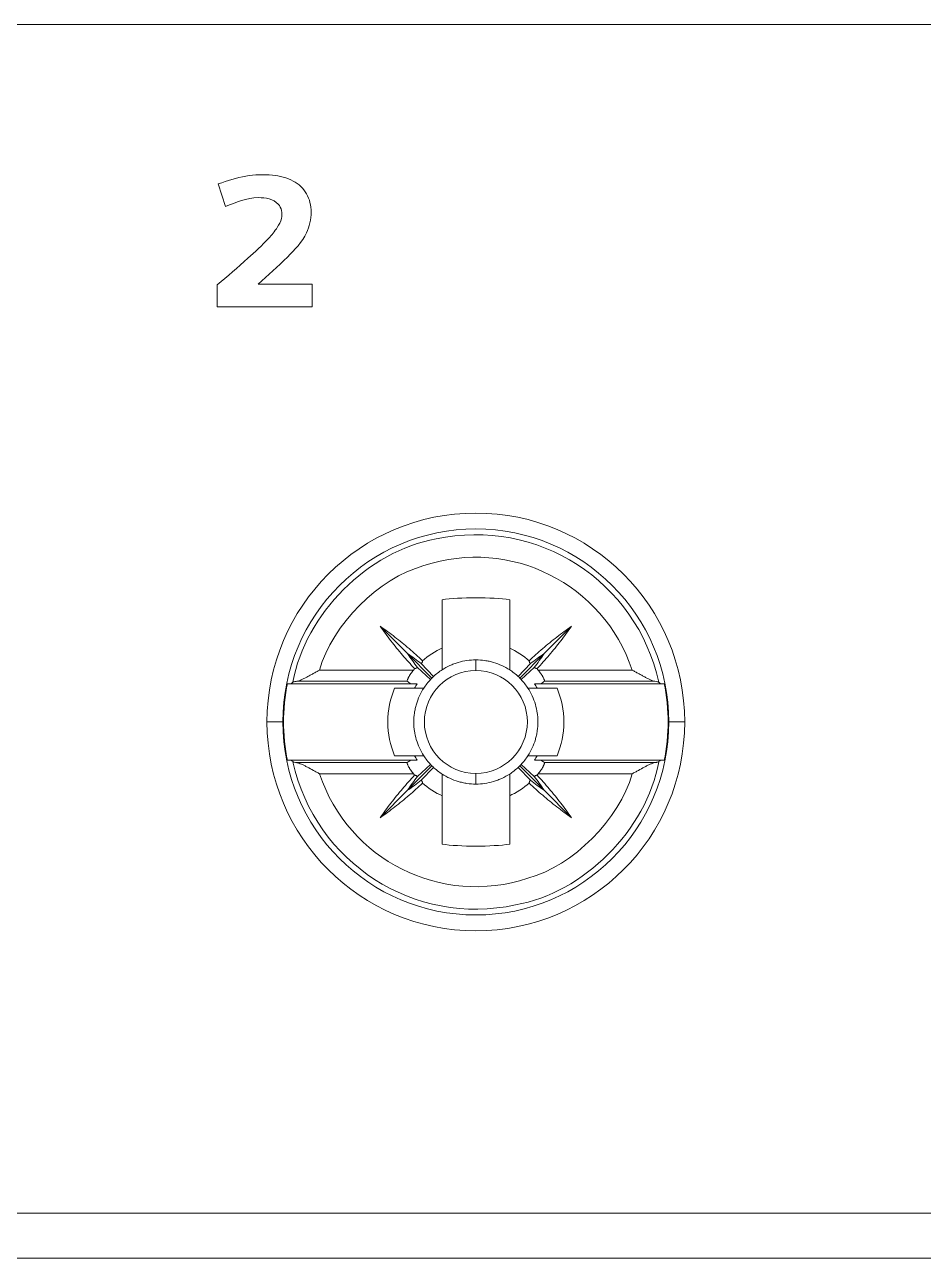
# Model space of a CAD drawing. Header units: millimetres. Extents: x 4137 to 6698, y 1400 to 3585.
# Drawn here: x 4582.92 to 4598.85, y 2776.75 to 2798.61 of the extents above; entities that cross this region are included whole.
import ezdxf

# ---------------------------------------------------------------- set-up
doc = ezdxf.new("R2010")
doc.units = ezdxf.units.MM
doc.layers.add('000-PI-Oprema', color=30, linetype='Continuous', lineweight=5)

msp = doc.modelspace()

# ---------------------------------------------------------------- linework, layer by layer
at = {"layer": '000-PI-Oprema', "color": 0, "linetype": 'ByBlock', "lineweight": 0, "ltscale": 0.25}
for p, q in [((4599.77, 2798.607), (4564.365, 2798.607)), ((4586.484, 2795.384), (4586.354, 2795.786)), ((4586.354, 2795.786), (4586.484, 2795.384)), ((4586.334, 2793.606), (4586.334, 2793.996)), ((4587.06, 2794.012), (4588.019, 2794.012)), ((4588.019, 2794.012), (4588.019, 2793.606)), ((4588.019, 2793.606), (4586.334, 2793.606)), ((4586.334, 2793.606), (4588.019, 2793.606)), ((4590.319, 2788.419), (4590.319, 2787.561)), ((4591.519, 2788.419), (4591.519, 2787.561)), ((4589.221, 2787.952), (4589.709, 2787.465)), ((4592.128, 2787.465), (4592.616, 2787.952)), ((4589.709, 2787.465), (4590.141, 2787.033)), ((4590.919, 2787.355), (4590.919, 2787.167)), ((4591.697, 2787.033), (4592.128, 2787.465)), ((4588.15, 2787.174), (4589.814, 2787.174)), ((4590.115, 2787.006), (4589.885, 2787.221)), ((4589.952, 2787.289), (4590.168, 2787.059)), ((4591.67, 2787.059), (4591.885, 2787.289)), ((4591.952, 2787.221), (4591.722, 2787.006)), ((4592.023, 2787.174), (4593.688, 2787.174)), ((4587.642, 2786.93), (4589.762, 2786.93)), ((4589.704, 2786.975), (4587.746, 2786.975)), ((4592.075, 2786.93), (4594.195, 2786.93)), ((4594.091, 2786.975), (4592.133, 2786.975)), ((4589.833, 2786.855), (4589.479, 2786.855)), ((4592.358, 2786.855), (4592.005, 2786.855)), ((4587.218, 2786.255), (4587.5, 2786.255)), ((4587.512, 2786.255), (4587.5, 2786.255)), ((4594.325, 2786.255), (4594.337, 2786.255)), ((4594.619, 2786.255), (4594.337, 2786.255)), ((4589.479, 2785.655), (4589.833, 2785.655)), ((4592.005, 2785.655), (4592.358, 2785.655)), ((4587.642, 2785.58), (4589.762, 2785.58)), ((4589.704, 2785.535), (4587.746, 2785.535)), ((4589.709, 2785.045), (4590.141, 2785.477)), ((4589.885, 2785.289), (4590.115, 2785.504)), ((4590.168, 2785.451), (4589.952, 2785.221)), ((4591.885, 2785.221), (4591.67, 2785.451)), ((4591.697, 2785.477), (4592.128, 2785.045)), ((4591.722, 2785.504), (4591.952, 2785.289)), ((4592.075, 2785.58), (4594.195, 2785.58)), ((4594.091, 2785.535), (4592.133, 2785.535)), ((4588.15, 2785.335), (4589.814, 2785.335)), ((4590.919, 2785.155), (4590.919, 2785.343)), ((4592.023, 2785.335), (4593.688, 2785.335)), ((4589.221, 2784.558), (4589.709, 2785.045)), ((4590.319, 2784.949), (4590.319, 2784.091)), ((4591.519, 2784.949), (4591.519, 2784.091)), ((4592.128, 2785.045), (4592.616, 2784.558)), ((4582.568, 2777.554), (4599.77, 2777.554)), ((4599.77, 2776.754), (4582.568, 2776.754))]:
    msp.add_line(p, q, dxfattribs=at)
for points in [[(4586.354, 2795.786), (4586.516, 2795.84), (4586.678, 2795.895), (4586.845, 2795.924)], [(4586.845, 2795.924), (4586.998, 2795.95), (4587.156, 2795.956), (4587.313, 2795.94)], [(4587.313, 2795.94), (4587.442, 2795.927), (4587.571, 2795.9), (4587.684, 2795.837)], [(4587.684, 2795.837), (4587.78, 2795.784), (4587.864, 2795.706), (4587.918, 2795.612)], [(4587.065, 2795.543), (4586.854, 2795.539), (4586.669, 2795.461), (4586.484, 2795.384)], [(4587.417, 2795.427), (4587.334, 2795.518), (4587.195, 2795.544), (4587.065, 2795.543)], [(4587.918, 2795.612), (4587.974, 2795.515), (4587.999, 2795.4), (4588, 2795.286)], [(4587.476, 2795.315), (4587.466, 2795.357), (4587.445, 2795.395), (4587.417, 2795.427)], [(4587.474, 2795.174), (4587.485, 2795.22), (4587.488, 2795.269), (4587.476, 2795.315)], [(4588, 2795.286), (4588, 2795.159), (4587.971, 2795.033), (4587.918, 2794.92)], [(4587.245, 2794.821), (4587.302, 2794.882), (4587.356, 2794.945), (4587.401, 2795.015)], [(4587.401, 2795.015), (4587.433, 2795.064), (4587.46, 2795.117), (4587.474, 2795.174)], [(4586.88, 2794.469), (4587.006, 2794.582), (4587.129, 2794.697), (4587.245, 2794.821)], [(4587.918, 2794.92), (4587.841, 2794.756), (4587.713, 2794.619), (4587.581, 2794.49)], [(4586.334, 2793.996), (4586.518, 2794.152), (4586.701, 2794.308), (4586.88, 2794.469)], [(4587.581, 2794.49), (4587.411, 2794.322), (4587.236, 2794.167), (4587.06, 2794.012)], [(4590.214, 2789.496), (4592.004, 2789.884), (4593.77, 2788.749), (4594.159, 2786.959)], [(4589.999, 2789.024), (4591.528, 2789.532), (4593.18, 2788.704), (4593.688, 2787.174)], [(4587.678, 2786.959), (4587.885, 2788.16), (4589.014, 2789.288), (4590.214, 2789.496)], [(4588.15, 2787.174), (4588.367, 2787.976), (4589.198, 2788.806), (4589.999, 2789.024)], [(4590.319, 2788.419), (4590.629, 2788.468), (4591.208, 2788.468), (4591.519, 2788.419)], [(4589.221, 2787.952), (4589.311, 2787.89), (4589.398, 2787.825), (4589.483, 2787.759)], [(4589.415, 2787.691), (4589.349, 2787.776), (4589.284, 2787.863), (4589.221, 2787.952)], [(4592.354, 2787.759), (4592.44, 2787.825), (4592.527, 2787.89), (4592.616, 2787.952)], [(4592.616, 2787.952), (4592.553, 2787.863), (4592.489, 2787.776), (4592.422, 2787.691)], [(4589.619, 2787.439), (4589.549, 2787.521), (4589.481, 2787.605), (4589.415, 2787.691)], [(4589.483, 2787.759), (4589.569, 2787.693), (4589.653, 2787.624), (4589.735, 2787.555)], [(4592.103, 2787.555), (4592.185, 2787.624), (4592.269, 2787.693), (4592.354, 2787.759)], [(4592.422, 2787.691), (4592.356, 2787.605), (4592.288, 2787.521), (4592.218, 2787.439)], [(4589.834, 2787.199), (4589.761, 2787.277), (4589.689, 2787.357), (4589.619, 2787.439)], [(4589.709, 2787.465), (4589.737, 2787.423), (4589.766, 2787.382), (4589.795, 2787.341)], [(4589.709, 2787.465), (4589.751, 2787.437), (4589.792, 2787.408), (4589.832, 2787.378)], [(4589.735, 2787.555), (4589.817, 2787.484), (4589.897, 2787.413), (4589.976, 2787.34)], [(4589.832, 2787.378), (4589.873, 2787.349), (4589.913, 2787.319), (4589.952, 2787.289)], [(4590.319, 2787.561), (4590.219, 2787.52), (4590.054, 2787.414), (4589.976, 2787.34)], [(4590.761, 2787.343), (4590.709, 2787.336), (4590.657, 2787.325), (4590.607, 2787.309)], [(4590.919, 2787.355), (4590.865, 2787.355), (4590.813, 2787.352), (4590.761, 2787.343)], [(4591.077, 2787.343), (4591.025, 2787.352), (4590.972, 2787.355), (4590.919, 2787.355)], [(4591.155, 2787.329), (4591.129, 2787.335), (4591.104, 2787.34), (4591.077, 2787.343)], [(4591.862, 2787.34), (4591.783, 2787.414), (4591.619, 2787.52), (4591.519, 2787.561)], [(4591.862, 2787.34), (4591.94, 2787.413), (4592.021, 2787.484), (4592.103, 2787.555)], [(4592.005, 2787.378), (4591.964, 2787.349), (4591.925, 2787.319), (4591.885, 2787.289)], [(4592.218, 2787.439), (4592.148, 2787.357), (4592.077, 2787.277), (4592.003, 2787.199)], [(4592.128, 2787.465), (4592.087, 2787.437), (4592.045, 2787.408), (4592.005, 2787.378)], [(4592.128, 2787.465), (4592.101, 2787.423), (4592.072, 2787.382), (4592.042, 2787.341)], [(4588.037, 2787.112), (4588.055, 2787.123), (4588.075, 2787.133), (4588.093, 2787.143)], [(4588.093, 2787.143), (4588.113, 2787.154), (4588.131, 2787.164), (4588.15, 2787.174)], [(4589.814, 2787.174), (4589.796, 2787.154), (4589.78, 2787.132), (4589.765, 2787.111)], [(4589.795, 2787.341), (4589.824, 2787.301), (4589.854, 2787.261), (4589.885, 2787.221)], [(4589.834, 2787.199), (4589.829, 2787.192), (4589.819, 2787.181), (4589.814, 2787.174)], [(4589.841, 2787.2), (4589.839, 2787.199), (4589.836, 2787.199), (4589.834, 2787.199)], [(4589.849, 2787.202), (4589.846, 2787.201), (4589.844, 2787.2), (4589.841, 2787.2)], [(4589.857, 2787.205), (4589.854, 2787.203), (4589.852, 2787.203), (4589.849, 2787.202)], [(4589.865, 2787.208), (4589.862, 2787.207), (4589.86, 2787.205), (4589.857, 2787.205)], [(4589.874, 2787.214), (4589.871, 2787.212), (4589.868, 2787.21), (4589.865, 2787.208)], [(4589.885, 2787.221), (4589.881, 2787.219), (4589.878, 2787.216), (4589.874, 2787.214)], [(4589.96, 2787.299), (4589.958, 2787.296), (4589.955, 2787.293), (4589.952, 2787.289)], [(4589.965, 2787.309), (4589.964, 2787.305), (4589.962, 2787.303), (4589.96, 2787.299)], [(4589.969, 2787.317), (4589.968, 2787.314), (4589.967, 2787.312), (4589.965, 2787.309)], [(4589.972, 2787.325), (4589.971, 2787.322), (4589.97, 2787.32), (4589.969, 2787.317)], [(4590.168, 2787.059), (4590.203, 2787.094), (4590.276, 2787.151), (4590.319, 2787.177)], [(4590.458, 2787.254), (4590.41, 2787.232), (4590.364, 2787.206), (4590.319, 2787.177)], [(4590.531, 2787.284), (4590.506, 2787.275), (4590.482, 2787.265), (4590.458, 2787.254)], [(4590.607, 2787.309), (4590.581, 2787.302), (4590.556, 2787.294), (4590.531, 2787.284)], [(4591.232, 2787.309), (4591.207, 2787.316), (4591.181, 2787.323), (4591.155, 2787.329)], [(4591.38, 2787.254), (4591.332, 2787.276), (4591.283, 2787.294), (4591.232, 2787.309)], [(4591.519, 2787.177), (4591.474, 2787.206), (4591.428, 2787.232), (4591.38, 2787.254)], [(4591.67, 2787.059), (4591.635, 2787.094), (4591.561, 2787.151), (4591.519, 2787.177)], [(4591.864, 2787.332), (4591.863, 2787.335), (4591.862, 2787.337), (4591.862, 2787.34)], [(4591.866, 2787.325), (4591.865, 2787.327), (4591.864, 2787.329), (4591.864, 2787.332)], [(4591.868, 2787.317), (4591.867, 2787.32), (4591.866, 2787.322), (4591.866, 2787.325)], [(4591.872, 2787.309), (4591.87, 2787.312), (4591.869, 2787.314), (4591.868, 2787.317)], [(4591.878, 2787.299), (4591.876, 2787.303), (4591.874, 2787.305), (4591.872, 2787.309)], [(4591.885, 2787.289), (4591.882, 2787.293), (4591.88, 2787.296), (4591.878, 2787.299)], [(4592.042, 2787.341), (4592.013, 2787.301), (4591.983, 2787.261), (4591.952, 2787.221)], [(4591.963, 2787.214), (4591.96, 2787.216), (4591.957, 2787.219), (4591.952, 2787.221)], [(4591.972, 2787.209), (4591.969, 2787.21), (4591.966, 2787.212), (4591.963, 2787.214)], [(4591.981, 2787.205), (4591.978, 2787.205), (4591.975, 2787.207), (4591.972, 2787.209)], [(4591.988, 2787.202), (4591.986, 2787.203), (4591.983, 2787.203), (4591.981, 2787.205)], [(4591.996, 2787.2), (4591.993, 2787.2), (4591.991, 2787.201), (4591.988, 2787.202)], [(4592.003, 2787.199), (4592.001, 2787.199), (4591.999, 2787.199), (4591.996, 2787.2)], [(4592.023, 2787.174), (4592.019, 2787.181), (4592.009, 2787.192), (4592.003, 2787.199)], [(4592.072, 2787.111), (4592.057, 2787.132), (4592.041, 2787.154), (4592.023, 2787.174)], [(4593.688, 2787.174), (4593.706, 2787.164), (4593.725, 2787.154), (4593.744, 2787.143)], [(4593.744, 2787.143), (4593.763, 2787.133), (4593.782, 2787.123), (4593.8, 2787.112)], [(4587.58, 2786.93), (4587.54, 2786.758), (4587.507, 2786.431), (4587.512, 2786.255)], [(4587.678, 2786.959), (4587.682, 2786.962), (4587.689, 2786.965), (4587.701, 2786.968)], [(4587.701, 2786.968), (4587.707, 2786.969), (4587.713, 2786.97), (4587.72, 2786.972)], [(4587.72, 2786.972), (4587.728, 2786.973), (4587.737, 2786.974), (4587.746, 2786.975)], [(4587.746, 2786.975), (4587.757, 2786.977), (4587.769, 2786.98), (4587.782, 2786.984)], [(4587.873, 2787.024), (4587.89, 2787.032), (4587.907, 2787.041), (4587.925, 2787.051)], [(4587.925, 2787.051), (4587.943, 2787.061), (4587.962, 2787.07), (4587.98, 2787.081)], [(4587.98, 2787.081), (4587.999, 2787.091), (4588.017, 2787.101), (4588.037, 2787.112)], [(4589.703, 2786.983), (4589.702, 2786.979), (4589.703, 2786.977), (4589.704, 2786.975)], [(4589.706, 2786.999), (4589.704, 2786.993), (4589.703, 2786.987), (4589.703, 2786.983)], [(4589.704, 2786.975), (4589.714, 2786.968), (4589.724, 2786.96), (4589.733, 2786.953)], [(4589.71, 2787.009), (4589.708, 2787.006), (4589.707, 2787.002), (4589.706, 2786.999)], [(4589.714, 2787.021), (4589.712, 2787.017), (4589.711, 2787.013), (4589.71, 2787.009)], [(4589.72, 2787.034), (4589.718, 2787.03), (4589.716, 2787.025), (4589.714, 2787.021)], [(4589.728, 2787.048), (4589.725, 2787.044), (4589.722, 2787.039), (4589.72, 2787.034)], [(4589.733, 2786.953), (4589.743, 2786.945), (4589.753, 2786.937), (4589.762, 2786.93)], [(4589.878, 2786.93), (4589.865, 2786.912), (4589.843, 2786.875), (4589.833, 2786.855)], [(4589.997, 2786.855), (4590.022, 2786.897), (4590.08, 2786.971), (4590.115, 2787.006)], [(4590.141, 2787.033), (4590.134, 2787.026), (4590.121, 2787.013), (4590.115, 2787.006)], [(4590.168, 2787.059), (4590.161, 2787.052), (4590.147, 2787.039), (4590.141, 2787.033)], [(4591.697, 2787.033), (4591.69, 2787.039), (4591.677, 2787.052), (4591.67, 2787.059)], [(4591.722, 2787.006), (4591.716, 2787.013), (4591.703, 2787.026), (4591.697, 2787.033)], [(4591.841, 2786.855), (4591.815, 2786.897), (4591.757, 2786.971), (4591.722, 2787.006)], [(4592.005, 2786.855), (4591.994, 2786.875), (4591.972, 2786.912), (4591.96, 2786.93)], [(4592.083, 2787.095), (4592.079, 2787.1), (4592.076, 2787.106), (4592.072, 2787.111)], [(4592.093, 2787.079), (4592.09, 2787.084), (4592.086, 2787.089), (4592.083, 2787.095)], [(4592.102, 2787.063), (4592.099, 2787.068), (4592.096, 2787.073), (4592.093, 2787.079)], [(4592.11, 2787.048), (4592.107, 2787.053), (4592.105, 2787.058), (4592.102, 2787.063)], [(4592.123, 2787.021), (4592.12, 2787.029), (4592.115, 2787.038), (4592.11, 2787.048)], [(4592.128, 2787.009), (4592.127, 2787.013), (4592.125, 2787.017), (4592.123, 2787.021)], [(4592.132, 2786.999), (4592.131, 2787.001), (4592.129, 2787.005), (4592.128, 2787.009)], [(4593.8, 2787.112), (4593.819, 2787.102), (4593.838, 2787.092), (4593.857, 2787.081)], [(4593.857, 2787.081), (4593.875, 2787.071), (4593.893, 2787.061), (4593.911, 2787.052)], [(4593.911, 2787.052), (4593.929, 2787.042), (4593.946, 2787.033), (4593.963, 2787.025)], [(4593.963, 2787.025), (4593.98, 2787.017), (4593.996, 2787.008), (4594.012, 2787.001)], [(4594.012, 2787.001), (4594.027, 2786.995), (4594.042, 2786.989), (4594.055, 2786.984)], [(4594.055, 2786.984), (4594.068, 2786.98), (4594.081, 2786.977), (4594.091, 2786.975)], [(4594.091, 2786.975), (4594.11, 2786.973), (4594.125, 2786.97), (4594.137, 2786.968)], [(4594.137, 2786.968), (4594.142, 2786.966), (4594.147, 2786.965), (4594.151, 2786.964)], [(4594.151, 2786.964), (4594.155, 2786.962), (4594.157, 2786.961), (4594.159, 2786.959)], [(4594.177, 2786.945), (4594.171, 2786.95), (4594.165, 2786.955), (4594.159, 2786.959)], [(4594.195, 2786.93), (4594.189, 2786.935), (4594.183, 2786.94), (4594.177, 2786.945)], [(4594.325, 2786.255), (4594.331, 2786.431), (4594.298, 2786.758), (4594.258, 2786.93)], [(4589.92, 2786.716), (4589.898, 2786.669), (4589.88, 2786.619), (4589.865, 2786.569)], [(4589.997, 2786.855), (4589.967, 2786.811), (4589.942, 2786.764), (4589.92, 2786.716)], [(4591.918, 2786.716), (4591.896, 2786.764), (4591.87, 2786.811), (4591.841, 2786.855)], [(4591.973, 2786.567), (4591.959, 2786.617), (4591.94, 2786.667), (4591.918, 2786.716)], [(4589.845, 2786.492), (4589.839, 2786.465), (4589.834, 2786.439), (4589.83, 2786.413)], [(4589.854, 2786.53), (4589.851, 2786.517), (4589.847, 2786.504), (4589.845, 2786.492)], [(4589.865, 2786.569), (4589.861, 2786.556), (4589.857, 2786.543), (4589.854, 2786.53)], [(4592.008, 2786.412), (4592, 2786.465), (4591.988, 2786.516), (4591.973, 2786.567)], [(4587.512, 2786.255), (4587.507, 2786.079), (4587.54, 2785.752), (4587.58, 2785.58)], [(4592.016, 2786.333), (4592.014, 2786.36), (4592.011, 2786.386), (4592.008, 2786.412)], [(4594.258, 2785.58), (4594.298, 2785.752), (4594.331, 2786.079), (4594.325, 2786.255)], [(4589.821, 2786.177), (4589.823, 2786.151), (4589.826, 2786.124), (4589.83, 2786.097)], [(4589.83, 2786.097), (4589.838, 2786.045), (4589.849, 2785.993), (4589.864, 2785.943)], [(4591.993, 2786.019), (4591.999, 2786.044), (4592.003, 2786.071), (4592.007, 2786.097)], [(4589.864, 2785.943), (4589.879, 2785.893), (4589.898, 2785.843), (4589.92, 2785.795)], [(4591.917, 2785.794), (4591.939, 2785.842), (4591.958, 2785.891), (4591.973, 2785.942)], [(4591.973, 2785.942), (4591.977, 2785.954), (4591.98, 2785.967), (4591.983, 2785.98)], [(4591.983, 2785.98), (4591.987, 2785.993), (4591.99, 2786.006), (4591.993, 2786.019)], [(4589.833, 2785.655), (4589.843, 2785.635), (4589.865, 2785.599), (4589.878, 2785.58)], [(4589.92, 2785.795), (4589.942, 2785.746), (4589.967, 2785.7), (4589.997, 2785.655)], [(4590.115, 2785.504), (4590.08, 2785.539), (4590.022, 2785.612), (4589.997, 2785.655)], [(4591.722, 2785.504), (4591.757, 2785.539), (4591.815, 2785.612), (4591.841, 2785.655)], [(4591.841, 2785.655), (4591.87, 2785.7), (4591.895, 2785.746), (4591.917, 2785.794)], [(4591.96, 2785.58), (4591.972, 2785.599), (4591.994, 2785.635), (4592.005, 2785.655)], [(4587.642, 2785.58), (4587.648, 2785.575), (4587.654, 2785.57), (4587.66, 2785.566)], [(4587.66, 2785.566), (4587.666, 2785.56), (4587.672, 2785.555), (4587.678, 2785.55)], [(4591.623, 2783.015), (4589.834, 2782.626), (4588.067, 2783.761), (4587.678, 2785.55)], [(4587.687, 2785.546), (4587.683, 2785.548), (4587.68, 2785.549), (4587.678, 2785.55)], [(4587.701, 2785.542), (4587.695, 2785.544), (4587.69, 2785.545), (4587.687, 2785.546)], [(4587.746, 2785.535), (4587.727, 2785.537), (4587.712, 2785.539), (4587.701, 2785.542)], [(4587.765, 2785.531), (4587.758, 2785.532), (4587.752, 2785.534), (4587.746, 2785.535)], [(4587.786, 2785.524), (4587.779, 2785.527), (4587.772, 2785.529), (4587.765, 2785.531)], [(4587.832, 2785.506), (4587.816, 2785.513), (4587.8, 2785.519), (4587.786, 2785.524)], [(4587.882, 2785.482), (4587.864, 2785.49), (4587.848, 2785.499), (4587.832, 2785.506)], [(4587.907, 2785.468), (4587.899, 2785.473), (4587.89, 2785.477), (4587.882, 2785.482)], [(4587.933, 2785.455), (4587.924, 2785.459), (4587.916, 2785.464), (4587.907, 2785.468)], [(4588.04, 2785.396), (4588.004, 2785.416), (4587.969, 2785.436), (4587.933, 2785.455)], [(4588.095, 2785.366), (4588.076, 2785.376), (4588.058, 2785.386), (4588.04, 2785.396)], [(4589.704, 2785.535), (4589.703, 2785.533), (4589.702, 2785.531), (4589.703, 2785.527)], [(4589.703, 2785.527), (4589.703, 2785.525), (4589.703, 2785.523), (4589.703, 2785.52)], [(4589.703, 2785.52), (4589.704, 2785.517), (4589.705, 2785.515), (4589.706, 2785.512)], [(4589.733, 2785.557), (4589.724, 2785.55), (4589.714, 2785.542), (4589.704, 2785.535)], [(4589.706, 2785.512), (4589.707, 2785.508), (4589.708, 2785.505), (4589.709, 2785.501)], [(4589.709, 2785.501), (4589.711, 2785.497), (4589.712, 2785.493), (4589.714, 2785.489)], [(4589.714, 2785.489), (4589.718, 2785.481), (4589.722, 2785.472), (4589.728, 2785.462)], [(4589.728, 2785.462), (4589.73, 2785.457), (4589.733, 2785.452), (4589.736, 2785.447)], [(4589.762, 2785.58), (4589.753, 2785.572), (4589.743, 2785.565), (4589.733, 2785.557)], [(4589.736, 2785.447), (4589.739, 2785.442), (4589.741, 2785.437), (4589.745, 2785.431)], [(4589.745, 2785.431), (4589.748, 2785.426), (4589.751, 2785.421), (4589.755, 2785.415)], [(4589.755, 2785.415), (4589.758, 2785.411), (4589.762, 2785.405), (4589.765, 2785.4)], [(4589.765, 2785.4), (4589.78, 2785.377), (4589.796, 2785.356), (4589.814, 2785.335)], [(4590.115, 2785.504), (4590.121, 2785.497), (4590.134, 2785.484), (4590.141, 2785.477)], [(4590.141, 2785.477), (4590.147, 2785.47), (4590.161, 2785.457), (4590.168, 2785.451)], [(4590.319, 2785.333), (4590.276, 2785.359), (4590.203, 2785.417), (4590.168, 2785.451)], [(4591.519, 2785.333), (4591.561, 2785.359), (4591.635, 2785.417), (4591.67, 2785.451)], [(4594.159, 2785.55), (4593.952, 2784.351), (4592.823, 2783.222), (4591.623, 2783.015)], [(4591.67, 2785.451), (4591.677, 2785.457), (4591.69, 2785.47), (4591.697, 2785.477)], [(4591.697, 2785.477), (4591.703, 2785.484), (4591.716, 2785.497), (4591.722, 2785.504)], [(4592.023, 2785.335), (4592.041, 2785.356), (4592.057, 2785.377), (4592.072, 2785.4)], [(4592.072, 2785.4), (4592.079, 2785.41), (4592.086, 2785.421), (4592.093, 2785.431)], [(4592.093, 2785.431), (4592.099, 2785.442), (4592.105, 2785.452), (4592.11, 2785.462)], [(4592.11, 2785.462), (4592.113, 2785.467), (4592.115, 2785.472), (4592.117, 2785.476)], [(4592.117, 2785.476), (4592.119, 2785.481), (4592.121, 2785.485), (4592.123, 2785.489)], [(4592.123, 2785.489), (4592.125, 2785.493), (4592.127, 2785.497), (4592.128, 2785.501)], [(4592.128, 2785.501), (4592.129, 2785.505), (4592.131, 2785.508), (4592.132, 2785.511)], [(4592.132, 2785.511), (4592.134, 2785.518), (4592.135, 2785.523), (4592.135, 2785.527)], [(4592.135, 2785.527), (4592.135, 2785.531), (4592.134, 2785.533), (4592.133, 2785.535)], [(4593.798, 2785.396), (4593.779, 2785.386), (4593.761, 2785.376), (4593.743, 2785.366)], [(4593.904, 2785.455), (4593.869, 2785.436), (4593.833, 2785.416), (4593.798, 2785.396)], [(4593.931, 2785.468), (4593.922, 2785.464), (4593.913, 2785.459), (4593.904, 2785.455)], [(4593.956, 2785.482), (4593.948, 2785.477), (4593.939, 2785.473), (4593.931, 2785.468)], [(4594.006, 2785.506), (4593.99, 2785.499), (4593.973, 2785.49), (4593.956, 2785.482)], [(4594.091, 2785.535), (4594.079, 2785.533), (4594.066, 2785.53), (4594.052, 2785.524)], [(4594.117, 2785.539), (4594.109, 2785.537), (4594.101, 2785.536), (4594.091, 2785.535)], [(4594.137, 2785.542), (4594.131, 2785.541), (4594.124, 2785.539), (4594.117, 2785.539)], [(4594.159, 2785.55), (4594.156, 2785.548), (4594.148, 2785.545), (4594.137, 2785.542)], [(4594.159, 2785.55), (4594.165, 2785.555), (4594.171, 2785.56), (4594.177, 2785.566)], [(4594.177, 2785.566), (4594.183, 2785.57), (4594.189, 2785.575), (4594.195, 2785.58)], [(4588.122, 2785.351), (4588.113, 2785.355), (4588.104, 2785.361), (4588.095, 2785.366)], [(4588.136, 2785.343), (4588.131, 2785.346), (4588.127, 2785.348), (4588.122, 2785.351)], [(4588.15, 2785.335), (4588.145, 2785.338), (4588.141, 2785.34), (4588.136, 2785.343)], [(4591.838, 2783.486), (4590.309, 2782.978), (4588.658, 2783.807), (4588.15, 2785.335)], [(4589.619, 2785.071), (4589.689, 2785.153), (4589.761, 2785.233), (4589.834, 2785.312)], [(4589.976, 2785.17), (4589.897, 2785.097), (4589.817, 2785.025), (4589.735, 2784.956)], [(4589.814, 2785.335), (4589.819, 2785.329), (4589.829, 2785.318), (4589.834, 2785.312)], [(4589.832, 2785.131), (4589.873, 2785.16), (4589.913, 2785.191), (4589.952, 2785.221)], [(4589.834, 2785.312), (4589.836, 2785.311), (4589.839, 2785.311), (4589.841, 2785.311)], [(4589.857, 2785.306), (4589.86, 2785.304), (4589.863, 2785.303), (4589.865, 2785.302)], [(4589.865, 2785.302), (4589.868, 2785.3), (4589.871, 2785.298), (4589.874, 2785.296)], [(4589.874, 2785.296), (4589.878, 2785.294), (4589.881, 2785.292), (4589.885, 2785.289)], [(4589.965, 2785.202), (4589.967, 2785.198), (4589.968, 2785.196), (4589.969, 2785.193)], [(4589.969, 2785.193), (4589.97, 2785.191), (4589.971, 2785.188), (4589.972, 2785.185)], [(4589.972, 2785.185), (4589.973, 2785.183), (4589.974, 2785.18), (4589.974, 2785.178)], [(4589.974, 2785.178), (4589.975, 2785.176), (4589.975, 2785.173), (4589.976, 2785.17)], [(4589.976, 2785.17), (4590.054, 2785.096), (4590.219, 2784.99), (4590.319, 2784.949)], [(4590.319, 2785.333), (4590.364, 2785.304), (4590.41, 2785.278), (4590.457, 2785.257)], [(4590.457, 2785.257), (4590.505, 2785.235), (4590.554, 2785.216), (4590.605, 2785.201)], [(4590.605, 2785.201), (4590.63, 2785.193), (4590.656, 2785.187), (4590.682, 2785.181)], [(4590.682, 2785.181), (4590.708, 2785.176), (4590.734, 2785.171), (4590.76, 2785.167)], [(4590.76, 2785.167), (4590.813, 2785.159), (4590.865, 2785.155), (4590.919, 2785.155)], [(4591.231, 2785.2), (4591.256, 2785.208), (4591.281, 2785.216), (4591.306, 2785.226)], [(4591.306, 2785.226), (4591.331, 2785.236), (4591.356, 2785.245), (4591.38, 2785.256)], [(4591.38, 2785.256), (4591.428, 2785.278), (4591.474, 2785.304), (4591.519, 2785.333)], [(4591.519, 2784.949), (4591.619, 2784.99), (4591.783, 2785.096), (4591.862, 2785.17)], [(4593.688, 2785.335), (4593.47, 2784.534), (4592.639, 2783.704), (4591.838, 2783.486)], [(4591.862, 2785.17), (4591.862, 2785.173), (4591.863, 2785.176), (4591.864, 2785.178)], [(4592.103, 2784.956), (4592.021, 2785.025), (4591.94, 2785.097), (4591.862, 2785.17)], [(4591.864, 2785.178), (4591.864, 2785.18), (4591.865, 2785.183), (4591.866, 2785.185)], [(4591.866, 2785.185), (4591.866, 2785.188), (4591.867, 2785.191), (4591.868, 2785.193)], [(4591.868, 2785.193), (4591.869, 2785.196), (4591.871, 2785.199), (4591.872, 2785.202)], [(4591.872, 2785.202), (4591.874, 2785.205), (4591.876, 2785.207), (4591.878, 2785.211)], [(4591.878, 2785.211), (4591.88, 2785.214), (4591.882, 2785.218), (4591.885, 2785.221)], [(4592.005, 2785.131), (4591.964, 2785.16), (4591.925, 2785.191), (4591.885, 2785.221)], [(4591.952, 2785.289), (4591.957, 2785.292), (4591.96, 2785.294), (4591.963, 2785.296)], [(4591.963, 2785.296), (4591.966, 2785.298), (4591.969, 2785.3), (4591.972, 2785.302)], [(4591.972, 2785.302), (4591.975, 2785.303), (4591.978, 2785.304), (4591.981, 2785.306)], [(4591.981, 2785.306), (4591.983, 2785.306), (4591.986, 2785.308), (4591.988, 2785.309)], [(4591.988, 2785.309), (4591.991, 2785.309), (4591.993, 2785.31), (4591.996, 2785.311)], [(4591.996, 2785.311), (4591.999, 2785.311), (4592.001, 2785.311), (4592.003, 2785.312)], [(4592.003, 2785.312), (4592.009, 2785.318), (4592.019, 2785.329), (4592.023, 2785.335)], [(4592.003, 2785.312), (4592.077, 2785.233), (4592.148, 2785.153), (4592.218, 2785.071)], [(4593.715, 2785.351), (4593.706, 2785.346), (4593.697, 2785.34), (4593.688, 2785.335)], [(4593.743, 2785.366), (4593.734, 2785.361), (4593.725, 2785.356), (4593.715, 2785.351)], [(4589.415, 2784.819), (4589.481, 2784.905), (4589.549, 2784.989), (4589.619, 2785.071)], [(4589.735, 2784.956), (4589.653, 2784.886), (4589.569, 2784.817), (4589.483, 2784.751)], [(4589.709, 2785.045), (4589.751, 2785.074), (4589.792, 2785.102), (4589.832, 2785.131)], [(4592.128, 2785.045), (4592.087, 2785.074), (4592.045, 2785.102), (4592.005, 2785.131)], [(4592.354, 2784.751), (4592.269, 2784.817), (4592.185, 2784.886), (4592.103, 2784.956)], [(4592.218, 2785.071), (4592.288, 2784.989), (4592.356, 2784.905), (4592.422, 2784.819)], [(4589.221, 2784.558), (4589.284, 2784.647), (4589.349, 2784.734), (4589.415, 2784.819)], [(4589.483, 2784.751), (4589.398, 2784.685), (4589.311, 2784.62), (4589.221, 2784.558)], [(4592.616, 2784.558), (4592.527, 2784.62), (4592.44, 2784.685), (4592.354, 2784.751)], [(4592.422, 2784.819), (4592.489, 2784.734), (4592.553, 2784.647), (4592.616, 2784.558)], [(4591.519, 2784.091), (4591.208, 2784.043), (4590.629, 2784.043), (4590.319, 2784.091)]]:
    msp.add_open_spline(points, degree=3, dxfattribs=at)
for points, knots in [([(4594.619, 2786.255), (4594.619, 2788.299), (4592.963, 2789.955), (4590.919, 2789.955), (4588.875, 2789.955), (4587.218, 2788.299), (4587.218, 2786.255), (4587.218, 2784.212), (4588.875, 2782.555), (4590.919, 2782.555), (4592.963, 2782.555), (4594.619, 2784.212), (4594.619, 2786.255), (4594.619, 2786.255), (4594.619, 2786.255), (4594.619, 2786.255)], [0, 0, 0, 0, 1, 1, 1, 2, 2, 2, 3, 3, 3, 4, 4, 4, 5, 5, 5, 5]), ([(4594.337, 2786.255), (4594.337, 2788.143), (4592.807, 2789.674), (4590.919, 2789.674), (4589.031, 2789.674), (4587.5, 2788.143), (4587.5, 2786.255)], [0, 0, 0, 0, 1, 1, 1, 2, 2, 2, 2]), ([(4590.319, 2787.561), (4590.319, 2787.518), (4590.319, 2787.474), (4590.319, 2787.431), (4590.319, 2787.388), (4590.319, 2787.345), (4590.319, 2787.303), (4590.319, 2787.261), (4590.319, 2787.219), (4590.319, 2787.177)], [0, 0, 0, 0, 1, 1, 1, 2, 2, 2, 3, 3, 3, 3]), ([(4591.519, 2787.177), (4591.519, 2787.219), (4591.519, 2787.261), (4591.519, 2787.303), (4591.519, 2787.345), (4591.519, 2787.387), (4591.519, 2787.431), (4591.519, 2787.473), (4591.519, 2787.518), (4591.519, 2787.561)], [0, 0, 0, 0, 1, 1, 1, 2, 2, 2, 3, 3, 3, 3]), ([(4589.976, 2787.34), (4589.975, 2787.337), (4589.975, 2787.335), (4589.974, 2787.332), (4589.974, 2787.329), (4589.973, 2787.327), (4589.972, 2787.325)], [0, 0, 0, 0, 1, 1, 1, 2, 2, 2, 2]), ([(4590.919, 2785.343), (4590.415, 2785.343), (4590.007, 2785.752), (4590.007, 2786.255), (4590.007, 2786.759), (4590.415, 2787.167), (4590.919, 2787.167)], [0, 0, 0, 0, 1, 1, 1, 2, 2, 2, 2]), ([(4590.919, 2787.167), (4591.423, 2787.167), (4591.831, 2786.759), (4591.831, 2786.255), (4591.831, 2785.752), (4591.423, 2785.343), (4590.919, 2785.343)], [0, 0, 0, 0, 1, 1, 1, 2, 2, 2, 2]), ([(4587.642, 2786.93), (4587.635, 2786.93), (4587.628, 2786.93), (4587.621, 2786.93), (4587.614, 2786.93), (4587.607, 2786.93), (4587.601, 2786.93), (4587.594, 2786.93), (4587.587, 2786.93), (4587.58, 2786.93)], [0, 0, 0, 0, 1, 1, 1, 2, 2, 2, 3, 3, 3, 3]), ([(4587.678, 2786.959), (4587.672, 2786.955), (4587.666, 2786.95), (4587.66, 2786.945), (4587.654, 2786.94), (4587.648, 2786.935), (4587.642, 2786.93)], [0, 0, 0, 0, 1, 1, 1, 2, 2, 2, 2]), ([(4587.782, 2786.984), (4587.796, 2786.989), (4587.81, 2786.995), (4587.825, 2787.001), (4587.84, 2787.008), (4587.857, 2787.016), (4587.873, 2787.024)], [1, 1, 1, 1, 2, 2, 2, 3, 3, 3, 3]), ([(4589.765, 2787.111), (4589.758, 2787.1), (4589.751, 2787.089), (4589.745, 2787.079), (4589.739, 2787.068), (4589.733, 2787.058), (4589.728, 2787.048)], [1, 1, 1, 1, 2, 2, 2, 3, 3, 3, 3]), ([(4589.878, 2786.93), (4589.858, 2786.93), (4589.839, 2786.93), (4589.82, 2786.93), (4589.801, 2786.93), (4589.782, 2786.93), (4589.762, 2786.93)], [0, 0, 0, 0, 1, 1, 1, 2, 2, 2, 2]), ([(4592.075, 2786.93), (4592.056, 2786.93), (4592.036, 2786.93), (4592.017, 2786.93), (4591.998, 2786.93), (4591.979, 2786.93), (4591.96, 2786.93)], [0, 0, 0, 0, 1, 1, 1, 2, 2, 2, 2]), ([(4592.075, 2786.93), (4592.085, 2786.937), (4592.094, 2786.945), (4592.104, 2786.953), (4592.114, 2786.96), (4592.123, 2786.968), (4592.133, 2786.975)], [0, 0, 0, 0, 1, 1, 1, 2, 2, 2, 2]), ([(4592.133, 2786.975), (4592.134, 2786.977), (4592.135, 2786.979), (4592.135, 2786.983), (4592.135, 2786.985), (4592.134, 2786.987), (4592.134, 2786.99), (4592.134, 2786.993), (4592.133, 2786.995), (4592.132, 2786.999)], [0, 0, 0, 0, 1, 1, 1, 2, 2, 2, 3, 3, 3, 3]), ([(4594.258, 2786.93), (4594.251, 2786.93), (4594.244, 2786.93), (4594.237, 2786.93), (4594.23, 2786.93), (4594.223, 2786.93), (4594.216, 2786.93), (4594.209, 2786.93), (4594.202, 2786.93), (4594.195, 2786.93)], [0, 0, 0, 0, 1, 1, 1, 2, 2, 2, 3, 3, 3, 3]), ([(4589.479, 2786.855), (4589.402, 2786.669), (4589.36, 2786.462), (4589.36, 2786.255), (4589.36, 2786.048), (4589.402, 2785.841), (4589.479, 2785.655)], [0, 0, 0, 0, 1, 1, 1, 2, 2, 2, 2]), ([(4589.997, 2786.855), (4589.969, 2786.855), (4589.943, 2786.855), (4589.915, 2786.855), (4589.888, 2786.855), (4589.861, 2786.855), (4589.833, 2786.855)], [0, 0, 0, 0, 1, 1, 1, 2, 2, 2, 2]), ([(4592.005, 2786.855), (4591.977, 2786.855), (4591.95, 2786.855), (4591.922, 2786.855), (4591.895, 2786.855), (4591.868, 2786.855), (4591.841, 2786.855)], [0, 0, 0, 0, 1, 1, 1, 2, 2, 2, 2]), ([(4592.358, 2785.655), (4592.435, 2785.841), (4592.477, 2786.048), (4592.477, 2786.255), (4592.477, 2786.462), (4592.435, 2786.669), (4592.358, 2786.855)], [0, 0, 0, 0, 1, 1, 1, 2, 2, 2, 2]), ([(4587.5, 2786.255), (4587.5, 2784.367), (4589.031, 2782.836), (4590.919, 2782.836), (4592.807, 2782.836), (4594.337, 2784.367), (4594.337, 2786.255)], [0, 0, 0, 0, 1, 1, 1, 2, 2, 2, 2]), ([(4589.83, 2786.413), (4589.823, 2786.361), (4589.819, 2786.309), (4589.819, 2786.256), (4589.819, 2786.23), (4589.82, 2786.204), (4589.821, 2786.177)], [5, 5, 5, 5, 6, 6, 6, 7, 7, 7, 7]), ([(4592.007, 2786.097), (4592.015, 2786.149), (4592.019, 2786.202), (4592.019, 2786.254), (4592.019, 2786.28), (4592.018, 2786.307), (4592.016, 2786.333)], [5, 5, 5, 5, 6, 6, 6, 7, 7, 7, 7]), ([(4589.833, 2785.655), (4589.861, 2785.655), (4589.888, 2785.655), (4589.915, 2785.655), (4589.943, 2785.655), (4589.969, 2785.655), (4589.997, 2785.655)], [0, 0, 0, 0, 1, 1, 1, 2, 2, 2, 2]), ([(4591.841, 2785.655), (4591.868, 2785.655), (4591.895, 2785.655), (4591.922, 2785.655), (4591.95, 2785.655), (4591.977, 2785.655), (4592.005, 2785.655)], [0, 0, 0, 0, 1, 1, 1, 2, 2, 2, 2]), ([(4587.58, 2785.58), (4587.587, 2785.58), (4587.594, 2785.58), (4587.601, 2785.58), (4587.607, 2785.58), (4587.614, 2785.58), (4587.621, 2785.58), (4587.628, 2785.58), (4587.635, 2785.58), (4587.642, 2785.58)], [0, 0, 0, 0, 1, 1, 1, 2, 2, 2, 3, 3, 3, 3]), ([(4589.762, 2785.58), (4589.782, 2785.58), (4589.801, 2785.58), (4589.82, 2785.58), (4589.839, 2785.58), (4589.858, 2785.58), (4589.878, 2785.58)], [0, 0, 0, 0, 1, 1, 1, 2, 2, 2, 2]), ([(4591.96, 2785.58), (4591.979, 2785.58), (4591.998, 2785.58), (4592.017, 2785.58), (4592.036, 2785.58), (4592.056, 2785.58), (4592.075, 2785.58)], [0, 0, 0, 0, 1, 1, 1, 2, 2, 2, 2]), ([(4592.133, 2785.535), (4592.123, 2785.542), (4592.114, 2785.55), (4592.104, 2785.557), (4592.094, 2785.565), (4592.085, 2785.572), (4592.075, 2785.58)], [0, 0, 0, 0, 1, 1, 1, 2, 2, 2, 2]), ([(4594.052, 2785.524), (4594.044, 2785.522), (4594.037, 2785.519), (4594.029, 2785.516), (4594.022, 2785.513), (4594.014, 2785.509), (4594.006, 2785.506)], [1, 1, 1, 1, 2, 2, 2, 3, 3, 3, 3]), ([(4594.195, 2785.58), (4594.202, 2785.58), (4594.209, 2785.58), (4594.216, 2785.58), (4594.223, 2785.58), (4594.23, 2785.58), (4594.237, 2785.58), (4594.244, 2785.58), (4594.251, 2785.58), (4594.258, 2785.58)], [0, 0, 0, 0, 1, 1, 1, 2, 2, 2, 3, 3, 3, 3]), ([(4589.709, 2785.045), (4589.737, 2785.087), (4589.766, 2785.128), (4589.795, 2785.169), (4589.824, 2785.209), (4589.854, 2785.249), (4589.885, 2785.289)], [0, 0, 0, 0, 1, 1, 1, 2, 2, 2, 2]), ([(4589.841, 2785.311), (4589.844, 2785.31), (4589.847, 2785.309), (4589.849, 2785.309), (4589.852, 2785.308), (4589.854, 2785.306), (4589.857, 2785.306)], [1, 1, 1, 1, 2, 2, 2, 3, 3, 3, 3]), ([(4589.952, 2785.221), (4589.956, 2785.218), (4589.958, 2785.214), (4589.96, 2785.211), (4589.962, 2785.207), (4589.964, 2785.205), (4589.965, 2785.202)], [0, 0, 0, 0, 1, 1, 1, 2, 2, 2, 2]), ([(4590.319, 2785.333), (4590.319, 2785.291), (4590.319, 2785.249), (4590.319, 2785.207), (4590.319, 2785.165), (4590.319, 2785.123), (4590.319, 2785.079), (4590.319, 2785.036), (4590.319, 2784.993), (4590.319, 2784.949)], [0, 0, 0, 0, 1, 1, 1, 2, 2, 2, 3, 3, 3, 3]), ([(4590.919, 2785.155), (4590.972, 2785.155), (4591.025, 2785.159), (4591.077, 2785.167), (4591.129, 2785.174), (4591.18, 2785.185), (4591.231, 2785.2)], [0, 0, 0, 0, 1, 1, 1, 2, 2, 2, 2]), ([(4591.519, 2784.949), (4591.519, 2784.993), (4591.519, 2785.036), (4591.519, 2785.079), (4591.519, 2785.123), (4591.519, 2785.165), (4591.519, 2785.207), (4591.519, 2785.249), (4591.519, 2785.291), (4591.519, 2785.333)], [0, 0, 0, 0, 1, 1, 1, 2, 2, 2, 3, 3, 3, 3]), ([(4592.128, 2785.045), (4592.101, 2785.087), (4592.072, 2785.128), (4592.042, 2785.169), (4592.013, 2785.209), (4591.983, 2785.249), (4591.952, 2785.289)], [0, 0, 0, 0, 1, 1, 1, 2, 2, 2, 2])]:
    msp.add_open_spline(points, degree=3, knots=knots, dxfattribs=at)

doc.saveas('drawing.dxf')
